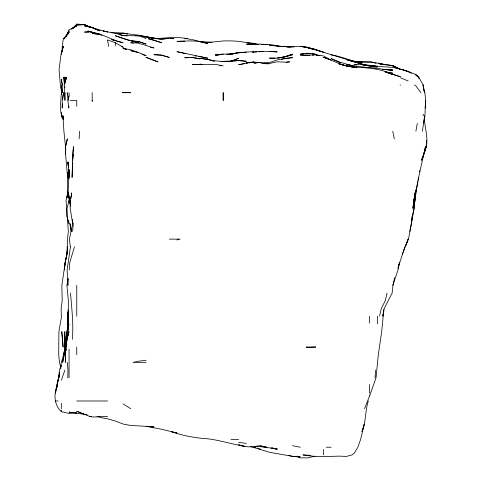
<?xml version="1.0" encoding="UTF-8"?>
<svg xmlns="http://www.w3.org/2000/svg" width="482" height="482" viewBox="0 0 482 482"><rect width="100%" height="100%" fill="white"/><g stroke="black" fill="none" stroke-linecap="round" stroke-linejoin="round"><path stroke-width="0.72" d="M66.944 340.726C66.257 331.526 68.92 322.603 68.384 313.396M68.233 323.904L68.42 312.697M62.196 51.339L62.226 46.435L63.305 38.729L69.053 32.637L69.053 31.017L64.582 38.132M72.541 166.254L72.511 169.754L72.408 162.048L73.047 154.342L72.655 160.645M68.812 325.308L68.83 323.904L67.576 337.918M68.848 105.992L68.812 108.095L67.866 100.389L69.053 95.743L69.053 92.677M67.811 377.858L67.962 370.152L67.396 362.446M72.541 163.446L72.077 177.46L72.541 162.747M69.053 177.46L69.053 169.754L69.053 179.057M67.781 323.904L67.601 330.212L67.835 323.904M65.184 92.677L64.931 100.389L64.196 84.971L66.57 77.265L64.54 84.272L63.811 77.265L64.437 84.272M69.053 169.754L68.161 192.878L69.721 199.928M425.323 105.992L425.251 108.095L425.714 100.389L424.847 92.677L423.6 89.134L424.606 92.677L423.142 84.971M425.377 104.588L425.534 100.389L424.937 115.8L423.6 123.121L424.594 115.8C423.811 126.182 428.57 136.231 426.287 146.63C425.064 150.956 423.877 155.294 421.858 159.331M64.564 352.637L64.787 347.028L66.335 339.322L66.781 333.014M62.401 103.889L62.214 108.095L62.226 100.389L63.504 92.677L62.648 99.684M68.203 279.06L67.896 285.368L67.131 269.956L70.456 246.832M405.483 246.175L408.375 239.12L410.001 231.414L414.128 208.29L415.894 189.92M69.281 269.956L69.8 262.244L74.475 246.832M79.102 138.924L79.687 131.218M72.348 339.322C73.668 323.904 71.71 308.438 70.499 293.074M375.044 377.858L375.677 370.152M72.631 231.414L73.282 223.708M67.251 335.117L65.082 350.534L65.66 347.028L61.377 362.446L60.25 368.688M67.709 319.705L68.173 309.89M383.78 309.89L381.696 331.616L378.316 354.734L376.014 377.858L369.646 395.933M62.666 49.236L62.949 46.435L61.347 54.141L63.226 46.435L61.069 54.141L59.057 69.559L60.352 84.971L61.347 89.315L61.449 94.779M64.576 84.272L65.335 77.265L64.094 77.265M61.196 87.146L61.347 89.315L61.347 84.971L61.371 92.677L60.292 108.095L61.347 115.029M66.877 197.783L67.799 191.553M63.992 354.035L64.811 347.028L64.823 331.616L64.413 339.322L64.811 347.028L63.961 354.035M411.357 223.708L412.279 216.002L411.363 223.708L409.742 231.414M414.978 200.584L415.894 192.878L415.219 196.379M64.425 84.272L65.335 77.265M67.938 335.815L68.215 333.719M66.751 344.925L66.468 347.028L66.835 339.322L68.974 331.616L68.438 334.418M67.528 330.212L67.721 328.808M68.004 326.712L68.191 325.308M383.714 309.89L382.822 316.198L384.244 308.492L392.143 293.074L392.963 285.368L394.638 277.662M68.854 201.988L69.053 200.584L67.052 208.29L66.787 216.002L69.053 223.708L68.456 220.202M70.914 198.482L71.728 192.878L70.282 200.584L70.191 208.29L72.68 223.708L69.39 239.12L70.324 246.832M67.576 316.198L68.191 311.993L67.673 316.198L67.667 323.904L68.269 329.513M59.051 376.46L58.84 377.858L59.419 370.152L61.347 365.47L60.364 368.814M59.256 375.056L59.563 372.954M65.45 354.734L65.757 352.637M66.064 350.534L66.269 349.131M422.395 131.218L423.527 123.513M417.96 181.666L414.743 199.126M418.171 180.268L418.388 178.864M61.347 115.294L61.347 116.108L63.287 119.193M64.233 354.734L65.745 347.028L62.642 362.446L68.233 333.014M67.034 197.783L67.854 192.878L66.046 200.584L68.36 231.414L67.498 239.12L66.932 254.538L65.401 261.545L66.817 254.538L67.661 246.832L66.932 254.538L65.118 262.244L64.389 269.956L65.245 262.244L61.859 285.368L62.196 300.786L61.142 308.492L61.347 317.481L58.918 331.616L58.69 354.734L59.497 362.446L60.792 367.417M66.793 343.527L65.245 354.734L65.522 362.446L65.462 356.138M68.215 311.294L67.359 316.198L67.703 322.506M68.149 278.361L66.914 285.368L68.354 300.786L68.275 316.198M415.894 131.218L417.292 123.513M419.521 171.857L419.786 170.453M414.683 199.187L414.948 197.783M69.053 95.743L68.131 100.389L67.203 92.677L67.679 94.779M59.563 372.255L57.039 385.57L59.467 374.357L56.659 385.57L55.424 393.276L57.43 385.57C53.345 394.137 54.213 405.001 61.347 411.67L69.053 413.448L76.759 412.966L75.361 412.809M66.733 332.315L65.245 339.322L64.956 347.028L66.335 339.322L66.769 331.616L67.685 328.917M364.247 424.106L360.584 439.518L357.873 447.23L354.234 453.231L351.92 454.936L346.528 456.4L338.816 456.135L323.404 456.599L315.698 456.556L302.973 454.936L310.089 455.309M379.569 316.198L381.298 308.492L385.064 301.105M423.895 153.638L425.467 146.63C420.9 167.103 416.123 187.546 412.851 208.29L414.875 192.878L413.954 200.584L415.894 190.474L414.128 208.29L412.375 216.002M385.214 300.786L387.052 293.074M65.612 154.342L65.522 146.63L67.366 138.924L65.522 146.63L65.612 154.342L67.576 177.46L67.546 192.878L69.053 197.819M368.344 400.982C365.007 411.038 366.175 422.015 361.94 431.812L364.037 424.805M418.207 179.563L418.786 177.46M398.385 266.45L399.572 262.244L398.018 269.956L392.794 285.368M61.347 380.268L64.865 370.152M397.837 268.552L404.862 246.832M421.467 160.645L423.6 154.342M369.646 395.776L364.506 408.688M405.483 246.127L408.188 239.12L402.265 254.538M66.016 36.626L69.053 29.794L76.759 25.865L76.759 24.1L84.471 24.528L90.248 27.378M423.6 154.674L423.738 154.342M92.616 100.389L92.176 101.431L92.176 92.677M422.961 115.8L423.6 114.282M421.864 159.331L423.6 155.252M67.438 34.228L69.046 31.017M65.534 37.066L69.053 32.637M72.282 28.89L76.759 24.1M74.626 26.992L76.759 24.98L84.471 24.654L90.893 27.36M72.89 28.083L75.656 25.63M71.258 29.288L76.759 24.962L84.471 24.654L88.965 26.793M73.204 28.245L76.759 25.865M275.053 58.262L269.45 58.129L277.156 58.063L284.868 56.804L292.574 54.141L284.868 56.864L278.56 58.051M284.868 56.804L292.574 54.683L284.868 56.81L277.156 58.063M176.96 239.97L180.141 239.12L169.254 239.12M314.993 456.129L307.986 457.9L300.28 457.888L295.376 456.273M281.361 59.455L284.163 58.798M246.326 52.092L238.62 52.568L230.914 54.141C246.079 51.357 261.774 50.996 277.156 51.893L269.45 51.447M238.62 52.574L229.565 54.141L232.878 54.111M252.634 52.333L254.032 52.08L252.634 52.267M244.928 63.576L238.62 64.739L246.326 63.076L254.032 62.045L261.039 62.847M254.032 446.615L261.744 445.302M246.326 63.317L247.73 63.088M249.128 62.859L254.032 62.045L246.326 62.54L248.429 62.666M286.242 62.413L289.688 61.847L284.868 62.16L277.156 61.798L269.45 63.51L261.744 63.54L268.751 63.853M159.518 38.729L156.813 38.729C168.357 37.566 180.413 36.319 191.685 39.843M285.567 58.545L292.574 57.635L284.868 58.4L277.156 59.961L269.45 62.558L261.744 62.305L254.032 63.07L256.135 63.07M254.737 52.303L256.84 52.044M258.942 51.785L263.142 51.441M358.247 62.094L369.646 61.28L376.105 63.335M146.13 360.277L138.424 361.217L133.116 362.446L146.13 362.446M232.312 61.154C221.365 62.558 210.803 59.913 200.084 58.352L207.79 59.352L214.797 61.509M234.415 60.961L238.62 60.563L246.326 61.25L238.62 60.551L221.105 61.467M310.089 455.586L307.986 455.767L310.089 455.641M168.561 38.494L161.542 39.036L151.734 37.958M303.787 53.857L300.28 54.141L307.986 53.183L315.306 54.141L312.378 53.894M305.184 53.743L310.914 53.767M226.727 54.237L230.914 54.08L223.202 54.086L215.496 55.394L223.202 54.141L215.496 54.556L221.804 54.484M230.914 61.039L238.62 60.563M134.918 35.373L138.424 35.168L156.415 38.729M309.39 55.297L300.28 55.002L307.986 55.316L315.698 54.562L319.897 55.623M312.191 55.195L314.294 55.117M200.084 64.1L202.181 64.359L192.372 64.365L215.496 64.365L223.202 65.877M188.872 57.659L184.666 57.768L192.372 57.466L200.084 58.852L193.077 57.689M190.974 57.605L192.372 57.569M387.908 69.643L391.468 69.559M184.666 41.187L176.96 41.356C187.275 41.115 197.903 39.831 207.79 43.621L200.084 41.886L207.79 42.549L223.202 40.94L230.914 40.874L238.62 41.325L258.942 44.567M111.095 32.716C125.471 33.107 139.931 34.891 153.836 38.729L146.13 36.638L153.836 38.307M115.3 33.192L123.006 33.047L127.212 33.933L123.006 33.047M156.813 38.729L161.542 38.644L151.734 38.012L153.836 38.295M211.996 42.271L200.084 41.609L192.372 39.596M277.68 46.435L284.868 46.344L290.483 47.001L284.868 46.435L277.156 46.435M358.439 62.347L361.94 62.305L358.439 62.1L361.94 61.847L358.439 62.184L359.825 62.407M382.262 69.498L385.064 69.468L369.646 67.45M296.779 456.388L292.574 456.436L288.218 455.309M88.67 32.077L84.471 32.089C98.364 30.432 109.896 40.06 123.006 42.699L115.999 40.94M63.305 38.729L65.01 38.729M184.666 38.729L187.54 38.729M392.77 69.559L385.064 69.559L392.77 70.42L385.751 69.559M423.033 84.971L423.6 88.26L423.172 84.971L418.768 77.265L415.894 75.017L418.587 77.265L419.129 78.548L418.569 77.265L415.894 74.463L402.289 69.559L392.77 67.396L369.646 65.769L376.653 66.263M70.095 100.389L76.096 100.389M55.129 400.982L58.141 400.982M76.759 400.982L107.588 400.982M83.826 414.092L76.759 411.279L89.676 416.4L91.55 416.4M99.882 416.4L107.588 416.4M230.914 439.518L238.62 439.518M326.35 447.23L331.11 447.23M286.266 46.748L293.972 46.989M363.344 67.576L369.646 67.667L354.234 66.052L346.528 64.347L354.234 66.335L338.816 61.853L331.11 58.599L338.352 61.847M357.035 64.823L354.234 64.757L361.94 64.648L377.358 67.366M340.22 64.251L346.528 65.926L354.234 67.185L346.528 66.191C362.06 68.095 378.43 67.155 392.77 74.553L385.064 71.619L400.482 76.789L385.064 71.957L392.77 73.216L386.468 72.24M219.702 65.715L221.105 65.781M265.95 44.573L261.744 44.356L269.45 44.41L281.241 46.435M97.081 416.671L99.882 416.828L92.176 416.978L89.676 416.4M170.574 38.518L173.875 38.729C168.772 37.186 163.729 39.994 158.614 38.964M284.868 46.435C290.218 47.405 295.321 46.182 300.678 46.435L307.986 47.477L300.28 46.435L307.986 47.35L314.993 49.501M254.032 44.597L246.326 44.079L261.744 44.145L267.347 44.585M286.266 46.844L288.369 46.983M380.858 64.148L392.77 65.552L399.837 69.095M148.932 37.747L150.336 37.849M247.73 42.771L254.032 43.314L257.539 44.651M277.156 45.977L269.45 45.278L281.862 46.435M380.858 64.208L382.262 64.341M383.66 64.474L392.77 65.558L399.837 69.221L392.77 65.558M131.417 40.795L138.424 41.524L146.13 44.085L138.424 41.554L131.417 40.922L138.424 42.753L123.627 38.729L115.3 35.722L129.989 40.645M123.705 35.56L127.212 35.927M144.727 38L146.13 38.156L138.424 35.975L123.006 35.391L115.3 33.306L103.112 31.017L107.588 31.993L92.875 28.095M73.957 412.658L69.053 412.122L84.471 414.345M244.928 446.302C232.481 444.356 220.364 440.337 207.79 438.801C195.535 438.03 183.287 435.788 171.7 431.812L176.96 432.987L161.542 429.245L146.13 426.317L130.712 425.461L123.386 424.106L115.3 421.015L107.588 418.816L99.882 417.4M377.358 66.311L361.94 64.263L369.646 65.787M195.18 55.942L196.578 56.117M198.68 56.376L207.79 58.208L176.96 51.67L185.763 53.677M362.639 65.034L369.646 65.95M361.94 62.401C351.276 61.594 341.666 56.261 331.11 54.882M133.514 43.133L130.712 42.741L138.424 43.133L153.836 47.941L150.336 47.326M238.62 442.337L246.326 443.41M262.479 446.537L266.889 447.23C257.478 445.507 247.646 448.712 238.62 444.784L243.524 445.85M378.756 63.588L385.064 64.6M354.234 67.179L346.528 65.938L338.816 63.865L346.528 65.926L354.234 67.227M378.756 63.618L385.064 64.757C373.237 60.816 360.53 63.696 348.631 60.25L355.596 61.847M254.032 447.483L255.436 447.742M271.553 447.971L277.156 449.031L260.34 446.507M319.198 55.677L315.698 54.99L323.404 55.87L331.11 60.123L323.404 57.322C331.303 59.72 338.478 63.931 346.528 65.926M292.574 445.705L300.28 447.23M296.779 456.177L300.28 456.87L292.574 456.327L269.45 452.297L250.58 446.489M271.553 448.007L277.156 449.158L272.252 448.061M348.631 60.346L361.94 63.479L354.933 62.027L361.94 64.16L315.698 49.881L323.404 52.128L315.698 49.423L307.986 47.802L314.294 49.369M119.5 34.746L123.006 35.487M355.638 67.492L357.035 67.799M92.176 32.065L87.796 31.017L91.55 32.131M354.234 61.515L347.227 59.828L353.535 61.377M111.71 39.638L115.3 40.554L111.926 39.638M92.176 32.318L99.882 34.457L101.81 35.481M142.106 54.514L146.13 55.629L138.424 52.466L130.712 50.616L138.424 52.568L130.712 49.718L123.006 48.513L124.41 49.007M85.169 414.291L87.272 414.882M313.595 49.429L307.986 47.772L313.595 49.447M258.238 448.489L260.34 449.116M354.234 61.883L347.215 59.641L354.234 61.847M92.176 27.685L84.471 25.251L90.074 27.179L84.471 25.847L92.176 27.299L99.882 30.842L92.821 27.95M107.588 39.934L115.3 42.717L123.006 47.109L121.862 46.658M408.188 71.661L401.831 69.559L408.188 71.39L411.399 73.186M93.574 28.408L99.882 30.685L92.875 27.956M338.816 62.07L340.919 62.841M400.482 69.209L392.77 66.311L399.837 69.155M400.482 77.819L408.188 80.982M126.218 49.272L123.006 47.887L126.218 49.303M408.188 71.511L410.754 72.909M400.054 84.971L400.482 85.212M123.006 403.856L130.712 408.688M414.502 84.971L415.894 85.898L420.913 92.677M415.894 75.017L418.569 77.265M61.347 112.258L61.347 115.8L63.413 119.657M61.347 115.8L63.528 119.657M63.419 117.729L62.618 115.8L63.443 118.602M70.703 206.194L69.197 200.584L68.492 192.878L69.053 197.909L70.685 205.489M69.438 200.584L70.541 204.79M70.643 204.79L69.89 200.584L70.607 203.386M63.305 117.204L62.955 115.8L63.907 131.218L65.522 146.63M69.053 171.911L68.546 169.754L68.336 162.048L68.661 165.549M68.739 167.435L67.498 162.048L68.631 167.652M69.884 200.584L70.649 204.091M392.77 131.218L394.312 138.924M62.431 84.971L61.347 79.205L62.166 84.971L62.552 92.677L62.509 89.875M71.384 231.414L69.956 223.708L71.179 231.414M107.588 40.235L108.715 46.435M72.312 219.503L72.674 223.708L72.372 219.503M64.751 86.374L64.847 87.772M72.824 222.304L72.915 223.708M61.148 87.146L61.389 92.677M67.456 172.556L67.619 177.46M377.358 316.198L377.358 323.904M369.646 316.198L369.646 323.073M369.646 384.503L369.646 393.276M323.404 449.495L323.404 454.936M115.3 42.717L115.3 45.874M76.759 100.389L76.759 106.299M76.759 285.368L76.759 316.198M76.759 347.028L76.759 354.734M69.053 349.119L69.053 377.858M61.347 403.307L61.347 408.688M61.347 409.977L61.347 411.67M223.202 92.677L223.202 100.461L223.202 92.677M72.74 154.342L72.601 160.645L73.463 146.63L72.74 154.342M426.486 140.328L426.305 146.63L423.967 153.638L426.287 146.63L426.48 140.328M238.62 58.31L230.914 61.328L238.62 58.31M315.698 347.028L307.986 347.474L306.04 347.028L315.698 347.028M130.712 92.677L122.295 92.677L130.712 92.677M161.542 55.117L153.836 54.683L161.542 55.177L169.254 57.412L161.542 55.117M153.836 426.907L146.13 426.347L153.836 426.907M99.882 34.252L92.176 33.535L99.882 34.288M153.836 40.108L148.305 38.729L161.542 42.681L153.836 40.108M157.861 61.847L146.13 57.376L157.861 61.847M68.438 329.513L67.667 323.904L68.432 329.513M62.558 339.322L61.756 331.616L63.07 347.028L62.558 339.322"/></g></svg>
